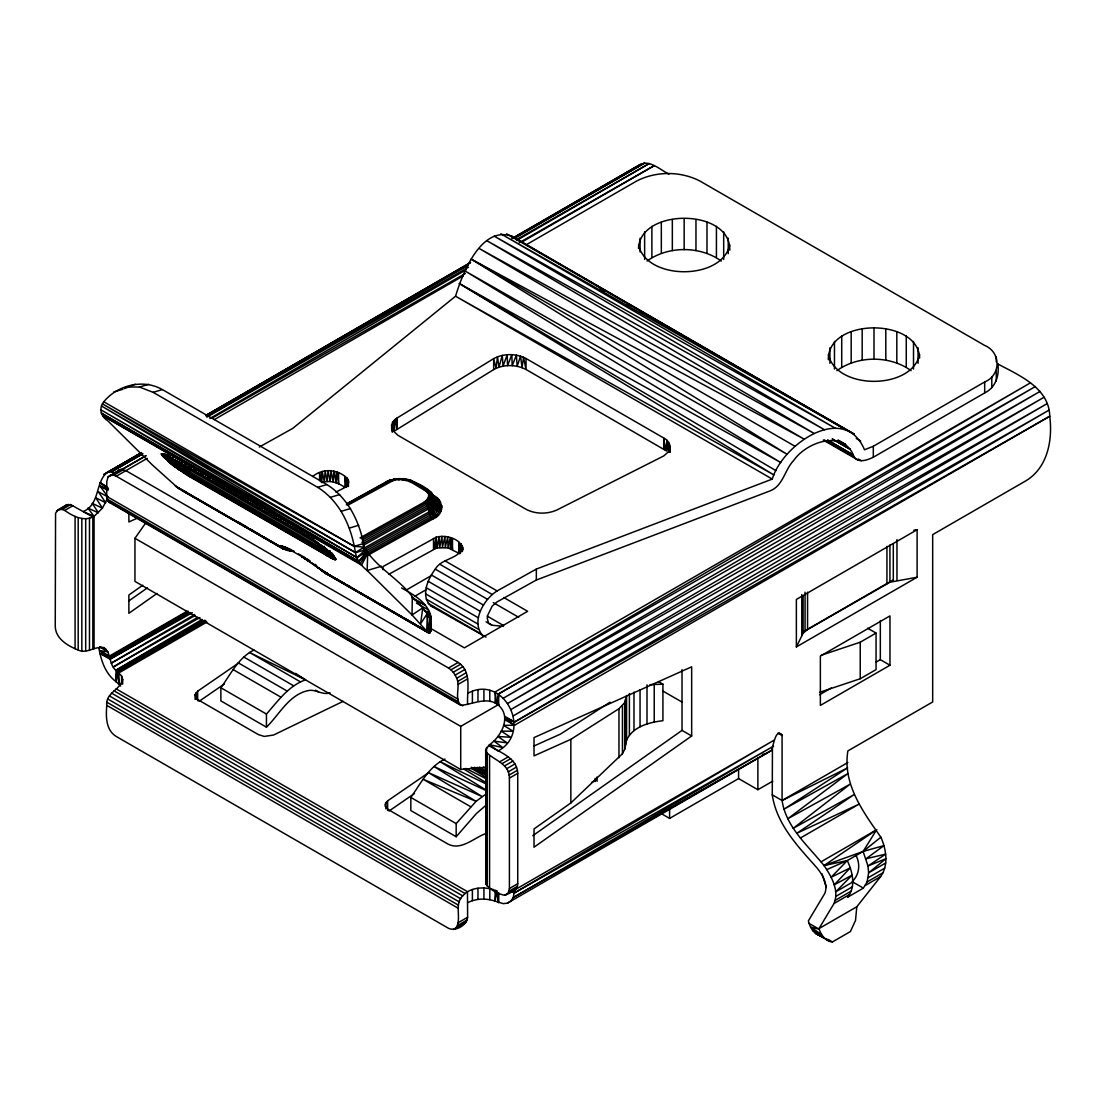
<?xml version="1.0" encoding="UTF-8"?>
<svg xmlns="http://www.w3.org/2000/svg" width="1105" height="1105" viewBox="0 0 1105 1105"><rect width="100%" height="100%" fill="white"/><g stroke="black" fill="none" stroke-linecap="round" stroke-linejoin="round"><path stroke-width="1.5" d="M388.849 574.269L436.102 548.26L436.116 537.292C445.453 534.447 462.387 538.688 462.719 550.124L462.719 547.086C459.652 559.075 441.24 558.274 435.287 569.144C427.801 578.896 420.066 596.341 431.171 606.148L485.993 637.088M428.422 613.109L428.436 609.877C422.607 599.393 411.626 593.634 401.571 587.984M467.622 693.401C503.562 673.221 533.591 731.703 498.051 750.999L489.57 744.715L485.689 749.591L485.924 884.124C490.192 889.87 497.678 893.89 504.654 895.271C509.737 892.881 517.941 890.671 517.734 883.71L517.734 773.32C517.278 757.602 499.46 752.187 488.479 745.461M391.529 428.201L392.607 422.221L395.811 418.795L493.673 358.628C503.521 353.296 516.132 353.324 526.035 358.503L663.718 437.994C669.16 440.577 671.218 446.461 669.851 452.069M176.261 460.398L310.809 538.094L169.908 457.166L161.441 453.768L163.733 456.324L168.692 455.757L176.386 462.871L187.919 470.854L326.721 551.008C331.762 551.878 330.989 555.705 333.213 559.171L335.699 559.558L331.486 554.144L310.878 538.646L316.79 541.947L310.878 538.646M383.007 569.697L383.048 566.534L436.116 537.292L437.221 547.928L436.102 548.26M293.806 551.271L283.032 548.743L178.375 488.313L152.573 465.164L107.696 420.715C100.928 416.723 98.511 407.883 103.801 401.778C117.365 385.079 143.249 378.559 162.366 389.582L326.887 484.57C348.558 498.148 360.037 522.61 364.18 547.113C375.438 566.962 398.67 578.426 412.303 596.741L412.027 614.96L426.71 631.162L429.914 632.806L431.019 629.007L430.37 613.952L428.436 609.877L416.447 603.15M670.113 451.102L670.169 447.718M424.016 629.422L429.914 632.806L430.163 617.833L422.801 607.833L412.303 596.741M189.604 476.683L185.157 473.437L187.739 466.697L190.613 468.437L188.734 473.12L189.604 476.683L333.213 559.171L331.376 556.561L331.058 553.204M460.633 552.956L460.854 543.757L461.503 551.367M462.001 551.436L462.152 545.414L462.387 551.492M346.652 487.125L346.956 477.995C337.578 469.169 322.674 467.968 312.66 476.531M400.245 479.114L394.982 478.921L394.499 480.44M348.047 485.592L348.255 479.653L346.956 477.995L347.495 484.888M392.275 432.248L392.607 422.221L394.14 431.226L493.673 369.581C503.493 364.153 516.132 364.388 526.035 369.471L666.674 451.061L667.102 440.494L668.594 451.848M394.526 419.886L394.14 431.226L395.811 418.795L397.234 428.781L397.234 417.814M367.882 555.249L433.353 518.77C444.293 514.75 443.851 499.64 433.353 495.441L432.124 495.938C442.18 499.805 442.47 514.101 432.124 517.872L368.145 553.522M338.6 472.843L338.6 483.81L337.564 472.305L335.989 482.636L333.876 471.062L333.088 481.863L331.017 470.62L330.174 481.518L328.033 470.537L327.191 481.545L325.119 470.827L324.331 481.932L322.218 471.531L321.804 482.636C329.76 479.736 338.379 482.623 344.926 487.471L344.926 476.504L346.39 487.125M335.989 482.636L336.403 471.821M317.922 567.542L326.168 573.702L327.384 573.371L317.922 567.542L324.014 572.321L426.71 631.162L427.359 613.468L420.563 623.842L422.801 607.833L412.027 614.96L367.136 570.512C361.335 565.967 356.763 559.959 355.409 552.583C351.542 527.14 340.202 501.394 317.66 487.319L153.139 392.33L139.465 387.054L125.984 386.93M324.221 546.271L324.442 548.121L328.848 551.726M668.884 451.765L669.257 443.257L669.74 451.337M429.914 632.806L431.199 618.054L428.229 616.355L431.199 618.054L430.853 631.48L430.163 617.833L428.436 632.737L324.014 572.321L316.79 566.824L316.348 565.194M997.981 364.07C1019.045 375.313 1049.184 387.841 1049.75 416.24L514.529 725.239L503.59 725.363L513.134 731.234L501.214 731.109L510.565 737.256L497.927 736.496L506.988 742.836L493.949 741.137L502.706 747.546L489.57 744.715C501.159 736.441 511.781 717.131 498.659 705.349C487.291 695.694 472.664 704.672 460.757 705.28L109.45 502.471L107.945 501.062L106.674 496.325L106.771 481.697L108.041 476.946L119.202 469.984L121.163 469.376L125.915 470.647L458.133 662.448C472.36 671.398 466.766 690.915 467.622 704.534L467.622 704.534M504.875 719.673L514.529 725.239L504.957 718.209L514.557 722.007L1049.75 416.24C1052.734 439.735 1047.844 467.512 1026.02 480.73L932.675 534.627L932.675 701.951L847.88 750.903C842.452 783.956 862.964 811.692 880.878 837.189C886.21 849.372 888.862 865.022 880.63 876.596L856.789 906.777L818.998 928.587C820.808 934.871 825.476 941.239 832.41 941.957L850.394 931.57L855.519 920.437L856.789 906.777M102.876 647.268C112.171 651.853 108.11 665.403 116.881 671.039L116.315 681.909L120.707 686.067M360.037 537.886L424.03 502.236C437.718 492.623 418.16 483.852 409.748 480.537C401.723 477.581 392.607 478.727 385.065 482.526L347.868 503.258M821.029 861.831L876.652 829.731L863.102 851.444L867.978 865.975L868.613 872.84L867.094 881.942L863.364 888.13L847.549 897.26C856.237 886.79 852.535 871.748 847.286 860.574L824.026 865.547C808.059 845.629 786 827.314 782.078 800.503L782.078 735.502C775.116 726.427 773.238 749.328 770.958 750.751L663.539 812.23M204.577 620.25L116.881 671.039L116.011 681.674L117.71 671.785L205.641 620.444M430.453 624.159L431.088 616.41L426.641 613.827M316.541 566.575L311.914 563.191L316.32 565.746M497.761 704.534L498.659 693.885L1030.468 382.827L495.151 691.896L495.151 703.029M290.532 550.594L283.032 548.743C283.101 543.867 294.565 552.445 280.656 545.621L280.187 546.574L283.032 548.743L293.143 551.174L291.955 550.76M496.117 890.423L495.164 901.21L503.327 903.655L507.485 903.13L770.958 750.751L513.286 897.536L510.883 901.045L507.485 903.13M436.116 537.292L435.052 548.646L433.519 538.425L433.519 549.378M327.798 550.87L321.735 545.469C319.635 544.958 312.176 538.287 325.602 549.033M332.591 555.332L334 558.495L335.699 559.558L332.508 554.006L332.591 555.332L329.152 554.088L329.843 550.76L329.014 554.019L330.644 557.997L329.373 555.663L329.318 552.417M433.533 498.245L437.552 498.493L440.481 502.153L437.304 501.96L434.983 500.33L441.765 505.828L440.315 512.499L437.152 511.104L434.237 507.154C439.141 493.742 423.574 485.979 413.726 481.78L411.364 482.36C404.278 478.962 395.203 478.534 387.993 481.614L346.321 504.833M116.163 688.857L467.47 891.68L467.622 917.233C467.056 925.175 455.633 931.764 448.478 928.283L116.274 736.483C105.679 730.129 105.873 716.275 106.771 705.529C105.168 693.056 120.707 689.686 122.669 679.368L121.591 675.97L116.881 671.039M483.368 636.287C470.081 622.585 483.479 599.449 497.126 590.926L536.339 569.075L772.285 479.087C782.271 444.624 844.082 401.654 864.511 449.776L873.309 446.268L984.679 381.971C1001.158 375.203 1001.158 352.205 984.679 345.437L699.921 181.027C680.473 171.013 656.094 171.013 636.646 181.027L526.754 244.481M455.191 928.946C462.815 919.954 453.34 904.885 462.719 895.893C470.122 887.149 483.576 886.569 493.825 889.691M363.352 548.508L428.823 512.029C433.326 509.819 437.027 504.584 434.776 499.529M410.162 481.739L412.262 481.02L431.337 492.54C433.519 495.675 428.643 488.631 426.392 491.421L427.897 493.355L429.748 493.645L430.342 496.2L428.45 497.264C435.674 499.805 432.856 510.261 440.881 511.449L441.862 507.181C433.478 507.554 436.779 495.786 428.56 495.289L429.748 493.645L428.008 491.242L426.392 491.421L411.364 482.36M460.854 543.757L459.749 553.826L458.824 542.265L458.824 553.232L447.995 547.845L437.221 547.928L439.017 536.588L439.721 547.445L441.931 536.298L442.456 547.251L444.928 536.381L445.274 547.376L447.774 536.823L447.995 547.845L450.301 537.582L450.453 548.605L451.462 538.066L452.498 549.572L452.498 538.605M506.615 894.663L508.134 893.254L509.405 888.517L509.405 778.127C509.806 763.638 493.631 760.281 485.924 751.828L485.689 749.591M107.503 498.452L102.42 508.148L94.063 516.366L83.262 511.518C100.251 504.308 95.099 482.084 107.185 472.429L141.551 452.58M430.342 496.2L429.21 499.695L425.245 503.134L361.266 538.784M434.376 499.115L434.279 496.905L431.889 493.686M320.864 481.449L322.218 471.531M818.998 928.587L833.999 903.517C839.565 890.45 831.292 876.21 824.026 865.547L876.652 829.731M347.55 505.358L395.783 479.142L394.209 479.031L393.656 480.565M504.888 717.269L514.557 722.007L1049.087 410.093L513.286 715.833L1047.167 403.601L510.883 709.548L1044.101 397.22L507.485 703.554L1040.109 391.377L503.327 698.208L1035.454 386.474L498.659 693.885L496.808 703.857L495.151 691.896M170.225 456.034L163.941 454.141L168.968 456.282L162.905 454.859L171.537 464.28C178.223 460.716 178.706 462.208 184.894 466.932L187.739 466.697L186.137 471.559L186.262 474.667L171.537 464.28L162.255 455.661C172.463 457.318 178.54 469.376 188.734 473.12L329.152 554.088M398.532 479.142L399.043 479.667L395.783 479.142M667.102 440.494L665.265 449.942L663.718 437.994L663.718 448.962M624.67 749.397L626.576 740.157L626.576 695.528L624.67 702.697L624.67 749.397L622.433 753.734L570.843 802.962L534.019 828.943L534.019 847.204L691.661 735.958L691.661 666.812L534.019 737.601L534.019 755.875L570.843 739.342L618.966 708.719L624.67 702.697M408.988 480.261L408.809 481.158L410.618 480.316L411.916 481.186L409.789 480.026L405.853 480.288L404.789 479.238L402.524 479.763L400.286 478.852L399.043 479.667M638.51 248.445C640.113 207.754 730.778 208.154 729.797 250.172M729.797 244.992C721.731 280.642 646.577 280.642 638.51 244.992M828.349 359.774C827.369 317.757 918.048 317.356 919.636 358.048M919.636 354.595C911.57 390.245 836.416 390.245 828.349 354.595M824.33 439.928L854.206 457.18C858.972 463.396 867.605 459.942 873.309 457.235L984.679 392.938C995.729 387.524 999.638 375.258 997.787 363.711M315.215 564.351L315.132 565.539L316.79 566.824L304.814 558.536L308.986 560.097L307.729 559.296M427.897 493.355C437.483 492.623 436.074 506.325 430.784 510.772L433.215 515.234L435.867 517.168M511.808 890.879L514.557 892.826L774.481 739.949L514.529 890.036L513.286 897.536L773.583 746.151L514.557 892.826L511.739 891.21M694.41 342.509L854.4 434.196L511.366 235.973C480.675 226.055 462.373 273.736 455.55 296.209L292.714 428.409L259.302 447.028M402.524 479.763L402.994 478.617L407.883 479.984L404.789 479.238M596.893 777.064L595.927 780.13L591.589 782.423M166.869 456.116L167.104 454.804L161.441 453.768L164.617 455.219L168.098 455.094M327.411 550C333.903 554.765 338.434 562.735 326.638 555.235L187.546 474.915L168.292 461.6C172.781 462.512 180.93 456.821 169.618 462.07M389.153 481.642L390.769 479.832L392.261 480.827L389.803 480.109L385.838 481.821L384.581 483.589M441.765 505.828L437.069 504.391L435.246 501.587L432.248 507.913L428.685 510.496L430.784 510.772M327.356 549.406L326.348 554.019L327.246 556.147M485.689 881.901L486.559 879.718L486.559 747.408M187.739 466.697L188.61 469.293L187.367 473.769L188.002 475.744M195.102 699.451L195.102 694.672L197.657 691.205L238.639 663M428.588 772.671L387.606 800.863L385.051 804.343L385.189 806.249L388.256 809.592L448.202 844.192C461.738 850.891 474.473 837.245 486.49 833.336M108.18 489.349L99.74 485.772L108.097 497.015L98.345 491.753L105.721 502.761L95.776 497.775L102.42 508.148L92.198 503.355L98.442 512.803L87.917 508.065L94.063 516.366L92.834 517.043L70.623 504.584L66.369 504.971L58.026 509.778L55.568 513.273L55.25 626.314C55.54 638.925 67.944 645.859 78.193 650.058C87.682 654.713 96.826 643.759 105.721 648.925L99.823 646.715M185.157 473.437L181.013 470.702L184.659 464.666L182.228 465.108L178.83 469.736L171.537 464.28M917.109 577.224L796.373 646.922L803.114 633.179L807.562 629.505L889.926 582.238L917.109 577.224L917.109 529.723L913.752 530.248M428.685 510.496L433.588 504.612L430.715 500.593L427.594 499.142L428.008 501.118C434.016 504.156 430.701 513.535 437.967 515.413M626.576 740.157C632.944 726.441 649.201 722.408 662.917 720.695L662.917 684.161L658.456 681.578M184.659 464.666L184.894 466.932L182.67 472.346M330.091 692.835C322.729 695.459 316.196 689.299 308.834 690.459C289.192 694.161 279.51 714.438 266.443 727.187L220.876 700.888L220.876 687.752C230.614 674.395 238.418 657.586 254.04 650.016M486.891 804.454L476.365 813.556L456.172 836.734L410.825 810.545L410.825 797.423C420.687 783.638 428.906 766.635 445.011 759.038M487.457 767.091L460.716 769.481L134.948 581.396L134.948 538.287L145.86 522.748M182.228 465.108L181.552 462.47L176.855 467.774M360.064 563.453L101.149 413.021L358.752 561.478L367.716 553.343L361.528 565.097L102.779 415.701L360.064 563.453L367.716 553.343L367.136 570.512L381.487 566.243M405.853 480.288L407.041 479.252L410.466 480.233M266.443 727.187L266.443 714.065C277.866 701.219 288.529 685.735 305.519 679.851L295.546 673.387M456.172 836.734L456.172 823.598L476.075 801.346L486.31 793.777M389.236 480.73L394.637 478.921L395.645 479.998M880.878 837.189L863.102 851.444L847.286 860.574L831.167 877.218L850.298 867.853L834.192 884.87L852.162 875.105L835.725 891.818L852.798 881.97M177.574 461.655L172.96 464.818M293.143 551.174L289.676 550.787L286.167 548.688L286.761 548.108L280.09 545.87L292.107 550.483L289.676 550.787L280.187 546.574L175.322 486.02L281.319 547.721L289.109 548.66L292.107 550.483M64.85 506.366L66.369 504.971M117.696 471.379L119.202 469.984M637.544 167.117C646.839 156.648 660.168 170.032 668.981 174.134M283.681 547.279L283.087 548.011L287.397 550.483L290.435 550.663M286.499 548.011L283.198 547.486M610.043 702.2L560.456 734.093L533.784 746.082M647.047 261.056C668.097 245.766 700.225 245.766 721.261 261.056M836.886 370.658C857.936 355.368 890.064 355.368 911.1 370.658M173.084 457.788L168.554 459.818L165.667 459.183M142.752 585.236L128.871 595.029L128.871 613.303L157.021 593.44M129.078 600.775L147.379 587.874M532.817 835.684L682.02 730.391L682.02 669.671M199.066 701.357L224.508 683.857M389.015 811.029L414.458 793.528M439.196 502.955L440.481 502.153M434.237 507.154L430.08 508.024L363.075 545.456M98.815 647.627C100.969 660.362 105.21 673.525 116.011 681.674L116.011 670.21L202.201 619.38M197.74 617.336L113.318 666.964L199.922 617.529M192.298 612.681L109.948 659.229L100.113 653.552L109.657 657.779L188.306 611.825M194.673 614.518L111.232 663.18L194.853 615.651M100.113 653.552L109.506 656.923L188.195 611.231M142.711 453.741L111.343 471.904L107.185 472.429M206.939 416.53L468.34 265.131M514.654 238.307L644.602 163.043L514.723 237.81M145.805 455.674L118.995 471.241L145.998 455.84M209.853 418.505L466.048 269.827M516.684 240.434L649.257 163.499L516.27 239.744M109.948 659.229L190.53 612.584M205.806 415.466L470.274 262.672M512.112 238.5L640.61 164.272L512.375 238.39M141.067 452.981L103.787 474.515L141.523 452.663M206.676 415.052L470.62 262.52M108.041 476.946L121.163 469.376M109.561 475.551L113.815 475.178L123.456 469.611M113.815 475.178L116.274 476.214L147.269 458.326M214.37 419.582L463.382 275.822M521.532 242.244L654.243 165.626L519.309 242.672M56.521 511.187L68.33 504.363M58.026 509.778L62.281 509.405L70.623 504.584M62.281 509.405L64.739 510.441L73.082 505.634M187.063 611.272L109.381 656.121L99.74 650.555L108.097 651.922L99.74 646.991M206.842 622.129L118.953 672.862L118.953 684.009L117.71 671.785L206.027 621.411M405.853 590.291L430.881 575.843M414.693 596.327L426.461 589.531M116.274 476.214L448.478 668.014L458.133 662.448M448.478 668.014L450.937 669.81L460.578 664.243M450.937 669.81L453.23 672.227L462.871 666.66M453.23 672.227L455.191 675.1L464.832 669.533M460.757 705.28C453.989 698.222 460.675 686.744 456.71 678.249L466.351 672.683M457.65 681.44L467.291 675.873M457.981 684.465L467.622 678.898M134.948 538.287L460.716 726.372L498.88 704.341M499.902 761.69L508.245 756.87M502.361 763.472L510.703 758.665M504.654 765.889L512.982 761.083M917.109 529.723L796.373 599.435L796.373 646.922M506.615 768.776L514.958 763.956M508.134 771.912L516.463 767.105M509.074 775.102L517.416 770.295M509.405 778.127L517.734 773.32M803.183 631.867L892.509 580.291M821.236 655.251L860.229 642.212L876.058 633.082L876.058 669.616L860.229 678.746L819.606 692.324M819.606 694.727L831.443 687.89M875.878 662.226L880.326 659.671L889.967 665.238L889.967 615.913L820.366 656.094L820.366 705.418L889.967 665.238M509.405 888.517L517.734 883.71M509.074 891.169L517.416 886.348M504.654 895.271L516.463 888.448M457.981 922.799L467.622 917.233M457.65 925.451L467.291 919.885M453.23 929.554L466.351 921.984M661.135 813.515L669.602 818.404L738.582 778.583L757.878 789.73L772.727 781.152M772.436 747.16L772.271 794.84L782.078 800.503L847.88 762.505M800.434 837.991L859.193 804.067L796.705 833.35L853.903 794.744L793.183 828.336L849.994 784.274L787.782 818.764L847.922 773.555L783.984 809.205L847.618 767.851L782.078 800.503M885.685 862.977L868.613 872.84L885.906 858.709L867.978 865.975L885.658 854.137L866.113 858.723L884 845.574L863.102 851.444L824.026 865.547M835.919 896.335L852.411 886.818M868.226 877.688L884.732 868.143M835.339 900.285L851.264 891.086M867.094 881.942L883.019 872.757M833.999 903.517L849.4 894.622M865.229 885.492L880.63 876.596M205.71 415.715L468.451 264.454M142.725 453.92L111.343 471.904L116.011 472.968M206.98 417.082L468.465 267.161M109.657 657.779L188.845 612.432M116.011 670.21L202.519 620.568M211.967 418.173L465.343 273.488M609.642 842.991L612.626 841.292M617.129 838.723L620.112 837.01M623.11 835.311L626.107 833.598M630.596 831.029L633.593 829.33M636.591 827.617L639.588 825.905M644.077 823.349L647.074 821.637M650.072 819.924L660.541 813.943M336.017 492.236C339.926 489.225 351.031 486.96 348.255 479.653L348.489 486.476M346.666 503.894L390.769 479.832M362.399 540L426.392 504.336C433.422 501.711 433.478 491.794 426.378 489.087L424.016 489.667M361.888 542.265L427.359 505.786C431.475 503.797 435.052 498.714 432.414 494.211M362.62 543.853L429.583 506.449L433.643 501.96L434.306 497.844L431.889 495.91L428.56 495.289M363.807 550.11L429.279 513.632C434.334 511.297 438.271 504.888 434.679 499.695L435.37 501.974M364.553 551.685L430.025 515.206C434.983 512.831 439.251 506.67 435.992 501.297M366.998 552.307L430.991 516.657C438.119 513.839 441.434 503.839 434.707 498.728M854.206 457.18C844.455 428.837 806.747 441.53 793.68 460.509C784.536 469.86 783.252 486.103 769.619 491.062L536.339 580.028L496.96 601.976L492.139 606.162L487.637 615.457L487.305 618.51L488.576 623.261L492.043 625.264L503.452 626.286M343.13 701.344L273.57 735.032L264.247 736.427L258.473 734.645L198.306 699.921L196.345 698.388L195.102 694.672M169.811 456.973L166.675 457.953L163.789 457.318M138.277 517.734L128.871 521.961L128.871 513.659M826.844 869.566L847.286 860.574M310.146 560.843L308.806 561.16L304.814 558.536M467.622 902.73C476.048 898.337 486.269 898.075 495.164 901.21L495.164 890.077M309.87 538.038L309.138 537.582L311.472 539.019L313.24 538.563M184.894 466.932L188.61 469.293L190.613 468.437M124.534 388.601L135.211 384.195M169.203 456.337L165.971 457.235L162.946 456.462M181.552 462.47L175.032 466.973M435.246 501.587L435.273 504.598L433.588 504.612M64.739 510.441C72.723 516.076 83.041 521.505 92.834 517.043L92.834 649.353M385.838 481.821L389.222 482.139M512.982 890.45L514.958 889.843M462.871 923.987L464.832 923.379M113.774 391.985L123 389.236M139.465 387.054L148.692 384.305M153.139 392.33L162.366 389.582M317.66 487.319L326.887 484.57M330.45 497.319L339.677 494.57M341.335 511.27L350.561 508.521M349.456 528.052L358.683 525.303M363.407 543.591L354.18 546.34L102.475 403.891L355.409 552.583L365.272 549.931L356.956 557.624L100.707 409.706L358.752 561.478L366.377 551.823L363.393 550.097L366.377 551.823L356.956 557.624L101.494 406.018L355.409 552.583L364.18 547.113L354.18 546.34L103.801 401.778M762.367 754.508L766.856 753.279M437.967 498.894L433.878 498.59M427.594 499.142L429.748 498.756M393.877 479.598L394.692 479.473M312.245 539.502L315.298 540.939M649.892 684.658L662.917 684.161M166.454 455.44L161.454 454.473L163.499 456.02M166.441 454.901L161.441 453.768M166.786 454.79L164.714 455.55L168.554 459.818L187.367 473.769L326.348 554.019L333.102 557.017L332.937 554.682M398.643 478.589L405.549 479.018M289.579 549.102L280.656 545.621L283.184 547.251M428.008 491.242L430.591 491.849M308.392 560.263L301.72 556.671L308.972 561.174M289.676 550.787L294.096 551.257M286.706 549.765L290.947 550.262M171.828 457.829L166.51 455.315L167.477 455.923M169.908 457.166L309.455 537.292M428.008 501.118L426.102 500.8L430.052 503.921L432.248 507.913M441.641 509.225L436.958 507.223L435.273 504.598M315.284 565.705L318.875 568.274L316.444 566.423M428.45 497.264L433.119 499.322L434.804 501.946M429.748 493.645L433.643 495.662M288.433 549.144L290.781 550.442L283.847 546.63L290.781 550.442L288.295 549.088M166.8 455.288L163.941 454.141M821.402 935.852C814.081 934.775 809.951 927.523 808.363 920.907L824.855 893.323C828.336 884.262 822.465 874.732 816.913 867.798C798.017 846.61 776.539 824.247 772.271 794.84M163.402 454.445L162.283 453.658L166.496 455.177M161.454 454.473L162.905 454.859M331.307 553.301L332.246 553.564M328.447 574.379L326.168 573.702L319.87 568.509M109.45 502.471L111.425 503.065M431.171 606.148L433.782 606.949M412.262 481.02L415.894 483.907M413.726 481.78L414.693 482.112M426.378 489.087L428.547 491.214M409.789 480.026L411.364 480.551M286.209 548.066L281.927 545.884M286.375 548.121L284.745 547.486M186.538 492.181L178.375 488.313M410.618 480.316L413.781 481.973M162.283 453.658L164.963 454.804M328.447 574.683L326.168 573.702L428.436 632.737L427.359 613.468M178.83 469.736L181.013 470.702M307.038 559.406L289.054 549.365M486.131 790.572L433.961 766.483L481.973 796.47L428.215 772.505L476.075 801.346L423.105 779.26L470.799 806.802M487.402 784.55L440.094 761.663L486.31 790.199M305.519 679.851L249.481 652.433L300.532 681.909M465.868 768.403L487.001 779.177M413.187 598.938L425.411 605.347L412.11 597.667M307.356 560.221L308.806 561.16M327.384 573.371L320.657 569.793L426.71 631.162M471.338 767.229L486.2 775.213M772.285 479.087L455.55 296.209L773.942 474.97L459.335 283.543L780.765 462.553L464.722 270.808L787.064 454.252L471.255 259.15L804.053 439.086L479.197 248.487L814.109 433.422L487.029 240.793L824.468 429.735L494.128 236.083L835.463 428.312L500.786 233.777L846.098 429.9L511.366 235.973L513.77 238.445M428.436 632.737L329.58 575.166L344.484 583.454M347.453 585.111L350.437 586.769M424.389 610.609L430.37 613.952L424.458 610.416M475.675 767.602L487.429 774.191M426.613 613.91L431.088 616.41L431.019 629.007L430.328 625.706M860.698 441.047L856.237 438.45M600.208 288.529L604.697 291.098M627.115 303.958L630.112 305.671M640.582 311.665L643.566 313.378M648.055 315.947L651.052 317.66M654.036 319.373L657.033 321.085M661.508 323.654L664.506 325.381M667.489 327.094L670.486 328.807M673.47 330.519L677.959 333.088M680.956 334.801L691.412 340.796M832.341 439.058L850.242 449.334L832.327 438.947M329.58 575.166L357.619 591.272M360.575 592.971L376.805 602.294M379.747 603.993L401.889 616.701M404.831 618.399L415.162 624.325M418.118 626.024L421.06 627.723M506.615 233.846L846.098 429.9M827.659 440.232L853.032 454.873L827.797 440.108M858.295 459.031L861.278 460.757M823.253 440.108L858.433 460.26M867.618 628.206L876.058 633.082M779.205 733.029L781.967 734.618M777.948 733.112L782.078 735.502M444.914 560.788L497.126 590.926M503.756 597.529L527.638 611.314L464.362 647.848L430.025 628.027M662.751 690.97L681.965 702.048M439.942 564.324L492.153 594.462M435.287 569.144L487.498 599.297M493.313 602.626L518.687 617.281M431.282 574.932L483.493 605.084M428.201 581.285L480.413 611.424M487.195 616.093L503.59 625.568M682.02 730.391L691.661 735.958M486.076 621.825L492.043 625.264M426.268 587.736L478.465 617.875M425.605 593.855L477.816 623.994M426.254 599.145L478.451 629.298M428.146 603.344L480.357 633.483M193.568 470.15L196.538 471.863M199.494 473.562L202.45 475.274M206.897 477.843L209.853 479.542M212.809 481.255L248.335 501.767M251.291 503.466L261.65 509.446M264.606 511.159L274.965 517.14M277.935 518.853L280.891 520.566M285.325 523.121L288.295 524.834M291.25 526.546L313.447 539.364M325.878 548.55L188.61 469.293M298.516 553.937L305.546 557.997L301.72 556.671M283.032 548.743L181.814 490.288L285.283 549.599L263.225 536.643M863.364 888.13L852.148 881.652C859.552 874.649 860.602 863.585 855.712 854.897M108.235 488.921L100.113 482.733L107.13 486.794M504.723 716.33L514.557 722.007M99.74 485.772L108 490.537M106.674 496.325L457.981 699.147M106.992 498.977L458.299 701.786M107.945 501.062L462.719 705.888M809.122 923.421L819.206 929.236L810.531 927.04L821.512 934.512L812.52 930.3L824.551 938.297L815.324 933.214L830.117 941.515L826.443 938.849M483.465 767.146L486.421 768.859M479.432 767.05L486.752 771.276M477.415 767.34L486.38 772.505M476.794 767.561L487.167 773.555M315.533 690.197L318.447 691.882M243.791 657.019L293.75 685.86M238.252 662.834L287.148 691.067M233.155 669.602L281.071 697.269M220.876 687.752L266.443 714.065M410.825 797.423L456.172 823.598M113.704 690.653L465.012 893.475M111.425 693.07L462.719 895.893M109.45 695.943L460.757 898.766M107.945 699.092L459.252 901.901M106.992 702.283L458.299 905.092M106.674 705.294L457.981 908.117M471.255 259.15L794.896 446.24M474.377 767.271L486.228 774.177M238.21 521.947L247.037 527.126M249.979 528.853L260.283 534.903M459.335 283.543L775.986 470.661M471.186 768.293L487.402 777.975M828.28 939.485L832.41 941.957M463.492 768.873L486.49 782.865M425.107 501.56L428.768 504.916L430.08 508.024M307.535 536.629L308.392 537.168M312.273 538.991L312.991 539.447M305.781 559.227L303.433 557.749L305.256 558.937M332.453 558.135L334.856 559.669L334 558.495M334.497 558.08L335.685 558.854L330.381 553.246L329.249 550.608L333.351 555.995M99.74 650.555L109.506 656.923M329.939 557.03L333.213 559.171M100.113 482.733L108.373 488.23M308.488 561.009L311.9 563.301M314.483 540.967L320.547 545.179M316.389 542.237L318.309 543.591M424.03 502.236C430.591 505.745 426.779 515.262 433.353 518.77M333.903 556.934L334.884 557.652L333.669 556.616M512.154 890.934L514.557 892.826M330.381 553.246L331.486 554.144M334.193 556.865L331.776 553.135L335.685 558.854M335.699 559.558L332.937 555.221M334.856 559.669L332.287 555.304M432.235 495.22L434.956 499.156M455.191 675.1L456.71 678.249M826.319 887.536L822.051 873.834M329.373 555.663L329.76 556.934M434.03 496.421L434.472 498.3M496.394 891.928L498.355 902.467L498.355 892.702M405.811 479.584L405.963 480.551M497.015 890.727L498.355 902.467M320.491 481.614L319.607 472.664L319.607 480.482M391.999 430.895L391.571 424.845L392.524 430.246L397.98 435.342L526.008 509.253C535.414 514.239 547.21 514.336 556.879 509.985L663.718 455.951L668.815 451.531L670.044 448.851L670.086 452.235M996.268 357.012L996.268 361.722M996.268 370.396L996.268 381.349M991.793 376.625L991.793 387.579M984.679 381.971L984.679 392.938M918.075 347.785L918.075 363.31M913.517 341.431L913.517 369.029M906.266 335.961L906.266 367.026M896.818 331.776L896.818 362.841M896.97 539.627L896.97 580.332M893.31 543.784L893.31 581.106M889.926 544.917L889.926 582.238M886.942 546.367L886.942 583.689M885.809 329.152L885.809 360.202M880.326 620.554L880.326 659.671M874 328.254L874 359.305M873.309 446.268L873.309 457.235M862.176 329.152L862.176 360.202M860.229 642.212L860.229 678.746M851.182 331.776L851.182 362.841M841.72 335.961L841.72 367.026M834.468 341.431L834.468 369.029M829.91 347.785L829.91 363.31M807.562 592.197L807.562 629.505M805.062 592.225L805.062 631.231M803.114 595.871L803.114 633.179M801.774 594.587L801.774 635.306M757.878 757.422L757.878 789.73M738.582 768.541L738.582 778.583M728.236 238.183L728.236 253.708M723.678 231.815L723.678 259.426M716.427 226.359L716.427 257.424M706.979 222.174L706.979 253.225M695.97 219.55L695.97 250.6M684.161 218.652L684.161 249.702M672.337 219.55L672.337 250.6M669.602 808.363L669.602 818.404M661.329 222.174L661.329 253.225M654.229 684.313L654.229 722.145M651.881 226.359L651.881 257.424M647.005 684.879L647.005 723.886M644.629 231.815L644.629 259.426M640.071 238.183L640.071 251.981M640.044 689.727L640.044 726.745M633.98 692.117L633.98 730.626M629.394 693.581L629.394 735.226M625.541 699.272L625.541 744.991M622.433 705.915L622.433 753.734M618.966 708.719L618.966 757.74M597.073 778.127L597.073 781.304M595.112 778.403L595.112 781.58M570.843 739.342L570.843 802.962M536.339 569.075L536.339 580.028M526.035 358.503L526.035 369.471L523.508 357.247L522.085 367.647L520.524 356.155L517.168 366.294L516.38 355.188L512.181 365.658L511.85 354.677L507.527 365.658L507.209 354.719L503.051 366.197L502.278 355.382L498.99 367.191L497.471 356.763L496.09 368.31L493.673 358.628L493.673 369.581M498.659 693.885L498.659 705.349M498.659 892.771L498.659 902.592M489.777 690.376L489.777 701.523M489.805 888.544L489.805 899.691M489.57 755.723L489.57 888.019M487.25 753.928L487.25 886.238M485.924 751.828L485.924 884.124M483.907 689.769L483.907 700.902M483.921 887.923L483.921 899.069M477.968 690.1L477.968 701.233M477.968 888.254L477.968 899.387M472.401 691.329L472.401 702.476M472.388 889.511L472.388 900.644M460.716 726.372L460.716 769.481M387.606 800.863L387.606 810.407M385.88 802.492L385.88 808.86M197.657 691.205L197.657 700.75M195.93 692.835L195.93 699.189M122.669 679.368L122.669 684.133M121.591 675.97L121.591 683.926M94.063 516.366L94.063 648.773M89.477 518.148L89.477 650.458M85.693 518.659L85.693 650.969M81.825 518.521L81.825 650.831M78.193 517.748L78.193 650.058M75.085 516.422L75.085 648.718M845.587 444.514L838.129 440.232L845.587 444.514"/></g></svg>
